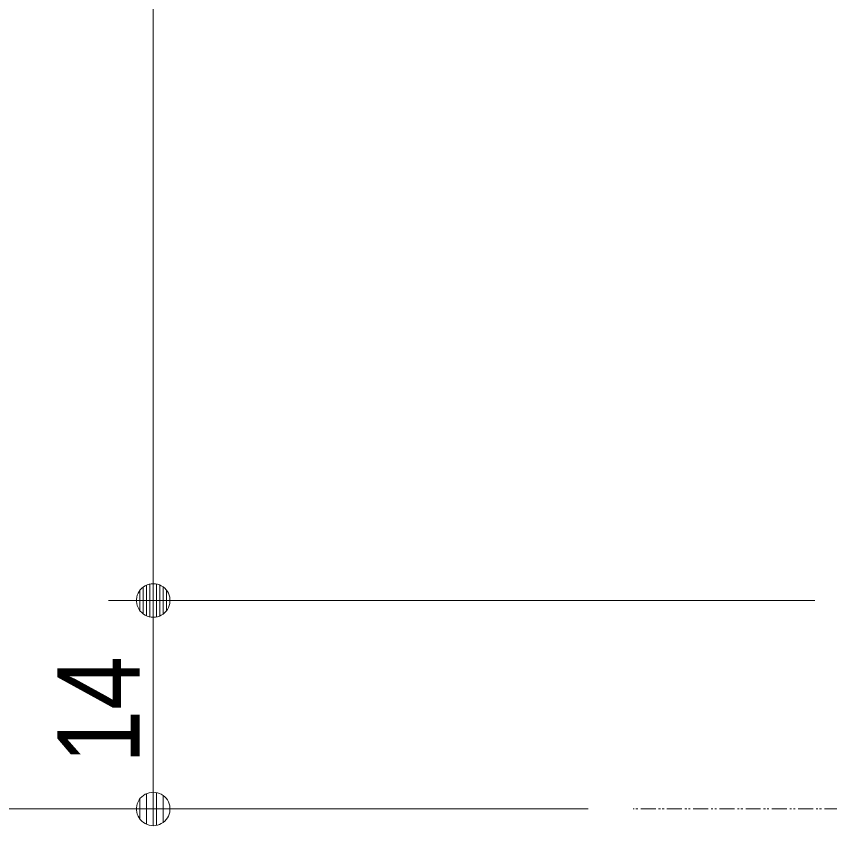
# Model space of a CAD drawing. Units: millimetres, scale not verified. Extents: x -4547 to 4547, y -2284 to 2284.
# Drawn here: x -2407.5 to -2134.6, y -1651.6 to -1379.9 of the extents above; entities that cross this region are included whole.
import ezdxf
from ezdxf.enums import TextEntityAlignment as Align

# ---------------------------------------------------------------- set-up
doc = ezdxf.new("R2010")
doc.units = ezdxf.units.MM
doc.header["$LTSCALE"] = 20
doc.linetypes.add('DOUBLE_CHAIN1', pattern=[8.8, 5, -1, 0.6, -0.6, 0.6, -1])
for name, color, linetype, lineweight in [('0-0_3一般', 7, 'Continuous', 9), ('0-2_0', 7, 'Continuous', 9), ('0-4_2寸法-1', 7, 'Continuous', 9)]:
    doc.layers.add(name, color=color, linetype=linetype, lineweight=lineweight)
doc.styles.add('ＭＳ Ｐゴシック', font='')
doc.styles.get('ＭＳ Ｐゴシック').set_extended_font_data('MS PGothic')

# ---------------------------------------------------------------- blocks, each defined once
blk = doc.blocks.new('グループ-69')
at = {"layer": '0-0_3一般', "linetype": 'DOUBLE_CHAIN1'}
blk.add_line((-4200, -32920), (-17200, -32920), dxfattribs=at)
blk = doc.blocks.new('グループ-76')
at = {"layer": '0-0_3一般'}
blk.add_blockref('グループ-69', (0, 0), dxfattribs=at)
blk = doc.blocks.new('_Dot')
at = {"layer": '0-2_0'}
for p, q in [((7.99, 6), (-7.99, 6)), ((-10, 0), (-20, 0)), ((9.78, 2), (-9.78, 2)), ((9.16, -3.98), (-9.16, -3.98)), ((6, -7.98), (-6, -7.98))]:
    blk.add_line(p, q, dxfattribs=at)
for points in [[(10, 0), (9.92, 1.25), (9.69, 2.49), (9.3, 3.68), (8.76, 4.82), (8.09, 5.88), (7.29, 6.85), (6.37, 7.71), (5.36, 8.44), (4.26, 9.05), (3.09, 9.51), (1.87, 9.82), (0.63, 9.98), (-0.63, 9.98), (-1.87, 9.82), (-3.09, 9.51), (-4.26, 9.05), (-5.36, 8.44), (-6.37, 7.71), (-7.29, 6.85), (-8.09, 5.88), (-8.76, 4.82), (-9.3, 3.68), (-9.69, 2.49), (-9.92, 1.25), (-10, 0), (0, 0)], [(-10, 0), (-9.92, -1.25), (-9.69, -2.49), (-9.3, -3.68), (-8.76, -4.82), (-8.09, -5.88), (-7.29, -6.85), (-6.37, -7.71), (-5.36, -8.44), (-4.26, -9.05), (-3.09, -9.51), (-1.87, -9.82), (-0.63, -9.98), (0.63, -9.98), (1.87, -9.82), (3.09, -9.51), (4.26, -9.05), (5.36, -8.44), (6.37, -7.71), (7.29, -6.85), (8.09, -5.88), (8.76, -4.82), (9.3, -3.68), (9.69, -2.49), (9.92, -1.25), (10, 0), (0, 0)]]:
    blk.add_lwpolyline(points, close=True, dxfattribs=at)

msp = doc.modelspace()

# ---------------------------------------------------------------- linework, layer by layer
at = {"layer": '0-4_2寸法-1'}
for p, q in [((-2361.58, -1564.74), (-2361.58, 101.74)), ((-2139.63, -1576), (-2376.58, -1576)), ((-2139.63, -1576), (-2376.58, -1576)), ((-2361.58, -1587.26), (-2361.58, -1634.74)), ((-2376.58, -1646), (-2451.58, -1646)), ((-2215.62, -1646), (-2376.58, -1646))]:
    msp.add_line(p, q, dxfattribs=at)

# ---------------------------------------------------------------- block references
at = {"layer": '0-0_3一般', "xscale": 0.05, "yscale": 0.05}
msp.add_blockref('グループ-76', (-1340.62, 0), dxfattribs=at)
at = {"layer": '0-4_2寸法-1', "xscale": 0.5627563, "yscale": 0.5627563}
for p, rotation in [((-2361.58, -1576), 270), ((-2361.58, -1576), 90), ((-2361.58, -1646), 270)]:
    msp.add_blockref('_Dot', p, dxfattribs=dict(at, rotation=rotation))

# ---------------------------------------------------------------- texts
at = {"layer": '0-4_2寸法-1', "style": 'ＭＳ Ｐゴシック', "width": 0.9}
msp.add_text('14', height=27.57, rotation=90, dxfattribs=at).set_placement((-2357.86, -1630.81), align=Align.BOTTOM_LEFT)

doc.saveas('drawing.dxf')
